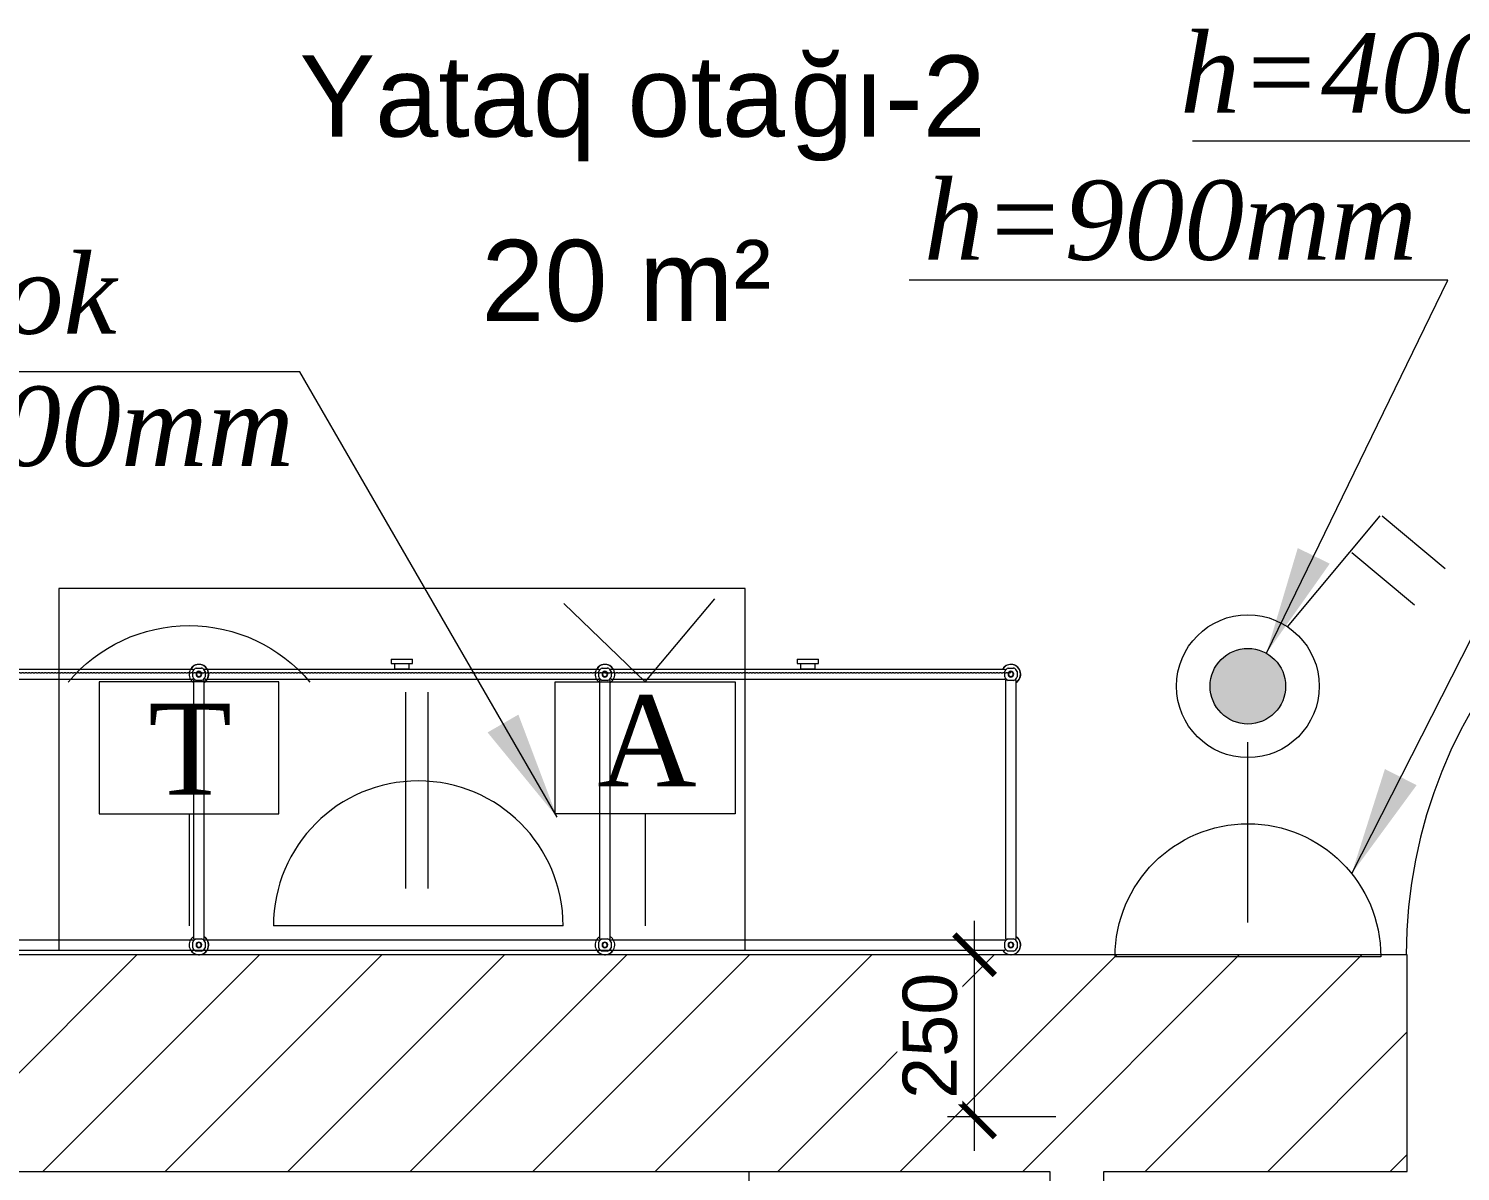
# Model space of a CAD drawing. Header units: millimetres. Extents: x 1680 to 166026, y 35966 to 91121.
# Drawn here: x 157272 to 159917, y 61685 to 63795 of the extents above; entities that cross this region are included whole.
import ezdxf

# ---------------------------------------------------------------- set-up
doc = ezdxf.new("R2010")
doc.units = ezdxf.units.MM
doc.linetypes.add('Dash', pattern=[6, 3, -3])
doc.linetypes.add('IMPORT-ACAD_ISO03W100', pattern=[762, 304.8, -457.2])
doc.layers.add('2D-чертеж - Общий_Pen_No__3', color=7, linetype='Continuous', lineweight=18, true_color=0xff6600)
for name, color, linetype, lineweight in [('A-DETL-GENF', 252, 'Continuous', 18), ('A-DOOR', 31, 'Continuous', 18), ('A-GENM', 13, 'Continuous', 18), ('I-Furn', 252, 'Continuous', 13), ('I-FURN-HDLN', 252, 'Dash', 18)]:
    doc.layers.add(name, color=color, linetype=linetype, lineweight=lineweight)
doc.styles.add('Arial', font='arial.ttf', dxfattribs={"height": 150})
doc.styles.get("Standard").update_dxf_attribs({"font": 'arial.ttf'})
doc.styles.add('style1', font='arial.ttf')
doc.dimstyles.new('Copy of DIM_50', dxfattribs={"dimscale": 50, "dimtxt": 2, "dimasz": 1.5, "dimexe": 0.1, "dimexo": 0, "dimtad": 1, "dimdec": 0, "dimtxsty": 'style1', "dimblk": 'ARCHTICK', "dimcen": 2.5, "dimdle": 1.25, "dimclrd": 251, "dimclre": 251, "dimaunit": 1, "dimadec": 3, "dimazin": 0, "dimtfac": 1, "dimtdec": 0, "dimtmove": 1, "dimatfit": 3, "dimfxl": 1, "dimfxlon": 1, "dimlwd": 5, "dimlwe": 5, "dimarcsym": 0})
doc.dimstyles.get("Standard").update_dxf_attribs({"dimtxt": 0.18, "dimasz": 0.18, "dimexe": 0.18, "dimexo": 0.0625, "dimgap": 0.09, "dimtad": 0, "dimtih": 1, "dimtoh": 1, "dimdec": 4, "dimzin": 0, "dimdsep": 46, "dimtxsty": 'Standard', "dimcen": 0.09, "dimadec": 0, "dimazin": 0, "dimtfac": 1, "dimtdec": 4, "dimtofl": 0, "dimtmove": 0, "dimatfit": 3, "dimfxl": 1, "dimtolj": 1, "dimtzin": 0, "dimarcsym": 0})

# ---------------------------------------------------------------- blocks, each defined once
blk = doc.blocks.new('plan')
at = {"color": 252, "lineweight": 20, "true_color": 0x939598}
for p, q in [((500132.1, -196872.2), (496072.1, -196872.2)), ((500132.1, -197272.2), (500132.1, -196872.2)), ((496072.1, -197272.2), (499472.1, -197272.2)), ((499472.1, -197272.2), (499472.1, -200972.2)), ((499572.1, -197272.2), (500132.1, -197272.2)), ((499572.1, -200972.2), (499572.1, -197272.2))]:
    blk.add_line(p, q, dxfattribs=at)
at = {"color": 252, "linetype": 'Continuous', "lineweight": 20, "true_color": 0x939598}
for p, q in [((497385.6, -197272.2), (497785.6, -196872.2)), ((497611.9, -197272.2), (498011.9, -196872.2)), ((497838.1, -197272.2), (498238.1, -196872.2)), ((498064.4, -197272.2), (498464.4, -196872.2)), ((498290.7, -197272.2), (498690.7, -196872.2)), ((498517, -197272.2), (498917, -196872.2)), ((498743.2, -197272.2), (499143.2, -196872.2)), ((498969.5, -197272.2), (499369.5, -196872.2)), ((499195.8, -197272.2), (499595.8, -196872.2)), ((499422.1, -197272.2), (499822.1, -196872.2)), ((499648.3, -197272.2), (500048.3, -196872.2)), ((499874.6, -197272.2), (500132.1, -197014.7)), ((500100.9, -197272.2), (500132.1, -197241))]:
    blk.add_line(p, q, dxfattribs=at)
at = {"layer": 'A-DETL-GENF', "color": 252, "lineweight": 20, "true_color": 0x939598}
for p, q in [((497161.5, -196344.7), (497889, -196344.7)), ((497161.5, -196344.7), (497889, -196344.7)), ((497538.8, -196344.7), (497889, -196344.7)), ((497888.7, -196359.2), (497888.7, -196349.2)), ((497888.7, -196359.2), (497888.7, -196349.2)), ((497888.7, -196359.2), (497888.7, -196349.2)), ((497888.7, -196359.2), (497888.7, -196349.2)), ((497888.7, -196359.2), (497888.7, -196349.2)), ((497888.7, -196359.2), (497888.7, -196349.2)), ((497889, -196344.7), (497890.5, -196346.3)), ((497889, -196344.7), (497890.5, -196346.3)), ((497889, -196344.7), (497890.5, -196346.3)), ((497895.1, -196342.8), (497905.1, -196342.8)), ((497895.1, -196342.8), (497905.1, -196342.8)), ((497895.1, -196342.8), (497905.1, -196342.8)), ((497895.1, -196342.8), (497905.1, -196342.8)), ((497895.1, -196342.8), (497905.1, -196342.8)), ((497895.1, -196342.8), (497905.1, -196342.8)), ((497911.5, -196344.7), (497909.9, -196346.4)), ((497911.5, -196344.7), (497909.9, -196346.4)), ((497911.5, -196344.7), (497909.9, -196346.4)), ((497911.5, -196344.7), (498639, -196344.7)), ((497911.5, -196344.7), (498639, -196344.7)), ((497911.5, -196344.7), (498261.3, -196344.7)), ((497911.6, -196349.2), (497911.6, -196359.3)), ((497911.6, -196349.2), (497911.6, -196359.3)), ((497911.6, -196349.2), (497911.6, -196359.3)), ((497911.6, -196349.2), (497911.6, -196359.3)), ((497911.6, -196349.2), (497911.6, -196359.3)), ((497911.6, -196349.2), (497911.6, -196359.3)), ((498288.8, -196344.7), (498639, -196344.7)), ((498638.7, -196359.2), (498638.7, -196349.2)), ((498638.7, -196359.2), (498638.7, -196349.2)), ((498638.7, -196359.2), (498638.7, -196349.2)), ((498638.7, -196359.2), (498638.7, -196349.2)), ((498638.7, -196359.2), (498638.7, -196349.2)), ((498638.7, -196359.2), (498638.7, -196349.2)), ((498639, -196344.7), (498640.5, -196346.3)), ((498639, -196344.7), (498640.5, -196346.3)), ((498639, -196344.7), (498640.5, -196346.3)), ((498645.1, -196342.8), (498655.1, -196342.8)), ((498645.1, -196342.8), (498655.1, -196342.8)), ((498645.1, -196342.8), (498655.1, -196342.8)), ((498645.1, -196342.8), (498655.1, -196342.8)), ((498645.1, -196342.8), (498655.1, -196342.8)), ((498645.1, -196342.8), (498655.1, -196342.8)), ((498661.5, -196344.7), (498659.9, -196346.4)), ((498661.5, -196344.7), (498659.9, -196346.4)), ((498661.5, -196344.7), (498659.9, -196346.4)), ((498661.5, -196344.7), (499389, -196344.7)), ((498661.5, -196344.7), (499389, -196344.7)), ((498661.5, -196344.7), (499011.3, -196344.7)), ((498661.6, -196349.2), (498661.6, -196359.3)), ((498661.6, -196349.2), (498661.6, -196359.3)), ((498661.6, -196349.2), (498661.6, -196359.3)), ((498661.6, -196349.2), (498661.6, -196359.3)), ((498661.6, -196349.2), (498661.6, -196359.3)), ((498661.6, -196349.2), (498661.6, -196359.3)), ((499038.8, -196344.7), (499389, -196344.7)), ((499388.7, -196359.2), (499388.7, -196349.2)), ((499388.7, -196359.2), (499388.7, -196349.2)), ((499388.7, -196359.2), (499388.7, -196349.2)), ((499389, -196344.7), (499390.5, -196346.3)), ((499389, -196344.7), (499390.5, -196346.3)), ((499389, -196344.7), (499390.5, -196346.3)), ((499395.1, -196342.8), (499405.1, -196342.8)), ((499395.1, -196342.8), (499405.1, -196342.8)), ((499395.1, -196342.8), (499405.1, -196342.8)), ((499411.6, -196349.2), (499411.6, -196359.3)), ((499411.6, -196349.2), (499411.6, -196359.3)), ((499411.6, -196349.2), (499411.6, -196359.3)), ((497161.5, -196363.7), (497888.4, -196363.7)), ((497161.5, -196363.7), (497888.4, -196363.7)), ((497161.5, -196363.7), (497888.4, -196363.7)), ((497888.4, -196363.7), (497890.3, -196361.9)), ((497888.4, -196363.7), (497890.3, -196361.9)), ((497888.4, -196363.7), (497890.3, -196361.9)), ((497890.6, -196365.6), (497892.3, -196364)), ((497890.6, -196365.6), (497892.3, -196364)), ((497890.6, -196365.6), (497892.3, -196364)), ((497890.6, -196365.6), (497892.3, -196364)), ((497890.6, -196365.6), (497892.3, -196364)), ((497890.6, -196365.6), (497892.3, -196364)), ((497890.6, -196842.8), (497890.6, -196365.6)), ((497890.6, -196842.8), (497890.6, -196365.6)), ((497890.6, -196842.8), (497890.6, -196365.6)), ((497890.6, -196842.8), (497890.6, -196365.6)), ((497890.6, -196842.8), (497890.6, -196365.6)), ((497890.6, -196842.8), (497890.6, -196365.6)), ((497905.1, -196365.7), (497895.1, -196365.7)), ((497905.1, -196365.7), (497895.1, -196365.7)), ((497905.1, -196365.7), (497895.1, -196365.7)), ((497905.1, -196365.7), (497895.1, -196365.7)), ((497905.1, -196365.7), (497895.1, -196365.7)), ((497905.1, -196365.7), (497895.1, -196365.7)), ((497909.6, -196365.6), (497908, -196364)), ((497909.6, -196365.6), (497908, -196364)), ((497909.6, -196365.6), (497908, -196364)), ((497909.6, -196365.6), (497908, -196364)), ((497909.6, -196365.6), (497908, -196364)), ((497909.6, -196365.6), (497908, -196364)), ((497909.6, -196842.8), (497909.6, -196365.6)), ((497909.6, -196842.8), (497909.6, -196365.6)), ((497909.6, -196842.8), (497909.6, -196365.6)), ((497909.6, -196842.8), (497909.6, -196365.6)), ((497909.6, -196842.8), (497909.6, -196365.6)), ((497909.6, -196842.8), (497909.6, -196365.6)), ((497909.6, -196842.8), (497909.6, -196365.6)), ((497909.6, -196842.8), (497909.6, -196365.6)), ((497909.6, -196842.8), (497909.6, -196365.6)), ((497911.5, -196363.7), (497909.9, -196362.1)), ((497911.5, -196363.7), (497909.9, -196362.1)), ((497911.5, -196363.7), (497909.9, -196362.1)), ((497911.5, -196363.7), (498638.4, -196363.7)), ((497911.5, -196363.7), (498638.4, -196363.7)), ((497911.5, -196363.7), (498638.4, -196363.7)), ((498638.4, -196363.7), (498640.3, -196361.9)), ((498638.4, -196363.7), (498640.3, -196361.9)), ((498638.4, -196363.7), (498640.3, -196361.9)), ((498640.6, -196365.6), (498642.3, -196364)), ((498640.6, -196365.6), (498642.3, -196364)), ((498640.6, -196365.6), (498642.3, -196364)), ((498640.6, -196365.6), (498642.3, -196364)), ((498640.6, -196365.6), (498642.3, -196364)), ((498640.6, -196365.6), (498642.3, -196364)), ((498640.6, -196842.8), (498640.6, -196365.6)), ((498640.6, -196842.8), (498640.6, -196365.6)), ((498640.6, -196842.8), (498640.6, -196365.6)), ((498640.6, -196842.8), (498640.6, -196365.6)), ((498640.6, -196842.8), (498640.6, -196365.6)), ((498640.6, -196842.8), (498640.6, -196365.6)), ((498655.1, -196365.7), (498645.1, -196365.7)), ((498655.1, -196365.7), (498645.1, -196365.7)), ((498655.1, -196365.7), (498645.1, -196365.7)), ((498655.1, -196365.7), (498645.1, -196365.7)), ((498655.1, -196365.7), (498645.1, -196365.7)), ((498655.1, -196365.7), (498645.1, -196365.7)), ((498659.6, -196365.6), (498658, -196364)), ((498659.6, -196365.6), (498658, -196364)), ((498659.6, -196365.6), (498658, -196364)), ((498659.6, -196365.6), (498658, -196364)), ((498659.6, -196365.6), (498658, -196364)), ((498659.6, -196365.6), (498658, -196364)), ((498659.6, -196842.8), (498659.6, -196365.6)), ((498659.6, -196842.8), (498659.6, -196365.6)), ((498659.6, -196842.8), (498659.6, -196365.6)), ((498659.6, -196842.8), (498659.6, -196365.6)), ((498659.6, -196842.8), (498659.6, -196365.6)), ((498659.6, -196842.8), (498659.6, -196365.6)), ((498659.6, -196842.8), (498659.6, -196365.6)), ((498659.6, -196842.8), (498659.6, -196365.6)), ((498659.6, -196842.8), (498659.6, -196365.6)), ((498661.5, -196363.7), (498659.9, -196362.1)), ((498661.5, -196363.7), (498659.9, -196362.1)), ((498661.5, -196363.7), (498659.9, -196362.1)), ((498661.5, -196363.7), (499388.4, -196363.7)), ((498661.5, -196363.7), (499388.4, -196363.7)), ((498661.5, -196363.7), (499388.4, -196363.7)), ((499388.4, -196363.7), (499390.3, -196361.9)), ((499388.4, -196363.7), (499390.3, -196361.9)), ((499388.4, -196363.7), (499390.3, -196361.9)), ((499390.6, -196365.6), (499392.3, -196364)), ((499390.6, -196365.6), (499392.3, -196364)), ((499390.6, -196365.6), (499392.3, -196364)), ((499390.6, -196842.8), (499390.6, -196365.6)), ((499390.6, -196842.8), (499390.6, -196365.6)), ((499390.6, -196842.8), (499390.6, -196365.6)), ((499405.1, -196365.7), (499395.1, -196365.7)), ((499405.1, -196365.7), (499395.1, -196365.7)), ((499405.1, -196365.7), (499395.1, -196365.7)), ((499409.6, -196365.6), (499408, -196364)), ((499409.6, -196365.6), (499408, -196364)), ((499409.6, -196365.6), (499408, -196364)), ((499409.6, -196842.8), (499409.6, -196365.6)), ((499409.6, -196842.8), (499409.6, -196365.6)), ((499409.6, -196842.8), (499409.6, -196365.6)), ((499409.6, -196842.8), (499409.6, -196365.6)), ((499409.6, -196842.8), (499409.6, -196365.6)), ((499409.6, -196842.8), (499409.6, -196365.6)), ((497161.5, -196844.7), (497889, -196844.7)), ((497161.5, -196844.7), (497889, -196844.7)), ((497161.5, -196844.7), (497889, -196844.7)), ((497888.7, -196859.2), (497888.7, -196849.2)), ((497888.7, -196859.2), (497888.7, -196849.2)), ((497888.7, -196859.2), (497888.7, -196849.2)), ((497888.7, -196859.2), (497888.7, -196849.2)), ((497888.7, -196859.2), (497888.7, -196849.2)), ((497888.7, -196859.2), (497888.7, -196849.2)), ((497889, -196844.7), (497890.5, -196846.3)), ((497889, -196844.7), (497890.5, -196846.3)), ((497889, -196844.7), (497890.5, -196846.3)), ((497890.6, -196842.8), (497890.6, -196839)), ((497890.6, -196842.8), (497890.6, -196839)), ((497890.6, -196842.8), (497890.6, -196839)), ((497890.6, -196842.8), (497892.3, -196844.5)), ((497890.6, -196842.8), (497892.3, -196844.5)), ((497890.6, -196842.8), (497892.3, -196844.5)), ((497890.6, -196842.8), (497892.3, -196844.5)), ((497890.6, -196842.8), (497892.3, -196844.5)), ((497890.6, -196842.8), (497892.3, -196844.5)), ((497895.1, -196842.8), (497905.1, -196842.8)), ((497895.1, -196842.8), (497905.1, -196842.8)), ((497895.1, -196842.8), (497905.1, -196842.8)), ((497895.1, -196842.8), (497905.1, -196842.8)), ((497895.1, -196842.8), (497905.1, -196842.8)), ((497895.1, -196842.8), (497905.1, -196842.8)), ((497909.6, -196842.8), (497908, -196844.5)), ((497909.6, -196842.8), (497908, -196844.5)), ((497909.6, -196842.8), (497908, -196844.5)), ((497909.6, -196842.8), (497908, -196844.5)), ((497909.6, -196842.8), (497908, -196844.5)), ((497909.6, -196842.8), (497908, -196844.5)), ((497909.6, -196842.8), (497909.6, -196839)), ((497909.6, -196842.8), (497909.6, -196839)), ((497909.6, -196842.8), (497909.6, -196839)), ((497911.5, -196844.7), (497909.9, -196846.4)), ((497911.5, -196844.7), (497909.9, -196846.4)), ((497911.5, -196844.7), (497909.9, -196846.4)), ((497911.5, -196844.7), (498639, -196844.7)), ((497911.5, -196844.7), (498639, -196844.7)), ((497911.5, -196844.7), (498639, -196844.7)), ((497911.6, -196849.2), (497911.6, -196859.3)), ((497911.6, -196849.2), (497911.6, -196859.3)), ((497911.6, -196849.2), (497911.6, -196859.3)), ((497911.6, -196849.2), (497911.6, -196859.3)), ((497911.6, -196849.2), (497911.6, -196859.3)), ((497911.6, -196849.2), (497911.6, -196859.3)), ((498638.7, -196859.2), (498638.7, -196849.2)), ((498638.7, -196859.2), (498638.7, -196849.2)), ((498638.7, -196859.2), (498638.7, -196849.2)), ((498638.7, -196859.2), (498638.7, -196849.2)), ((498638.7, -196859.2), (498638.7, -196849.2)), ((498638.7, -196859.2), (498638.7, -196849.2)), ((498639, -196844.7), (498640.5, -196846.3)), ((498639, -196844.7), (498640.5, -196846.3)), ((498639, -196844.7), (498640.5, -196846.3)), ((498640.6, -196842.8), (498640.6, -196839)), ((498640.6, -196842.8), (498640.6, -196839)), ((498640.6, -196842.8), (498640.6, -196839)), ((498640.6, -196842.8), (498642.3, -196844.5)), ((498640.6, -196842.8), (498642.3, -196844.5)), ((498640.6, -196842.8), (498642.3, -196844.5)), ((498640.6, -196842.8), (498642.3, -196844.5)), ((498640.6, -196842.8), (498642.3, -196844.5)), ((498640.6, -196842.8), (498642.3, -196844.5)), ((498645.1, -196842.8), (498655.1, -196842.8)), ((498645.1, -196842.8), (498655.1, -196842.8)), ((498645.1, -196842.8), (498655.1, -196842.8)), ((498645.1, -196842.8), (498655.1, -196842.8)), ((498645.1, -196842.8), (498655.1, -196842.8)), ((498645.1, -196842.8), (498655.1, -196842.8)), ((498659.6, -196842.8), (498658, -196844.5)), ((498659.6, -196842.8), (498658, -196844.5)), ((498659.6, -196842.8), (498658, -196844.5)), ((498659.6, -196842.8), (498658, -196844.5)), ((498659.6, -196842.8), (498658, -196844.5)), ((498659.6, -196842.8), (498658, -196844.5)), ((498659.6, -196842.8), (498659.6, -196839)), ((498659.6, -196842.8), (498659.6, -196839)), ((498659.6, -196842.8), (498659.6, -196839)), ((498661.5, -196844.7), (498659.9, -196846.4)), ((498661.5, -196844.7), (498659.9, -196846.4)), ((498661.5, -196844.7), (498659.9, -196846.4)), ((498661.5, -196844.7), (499389, -196844.7)), ((498661.5, -196844.7), (499389, -196844.7)), ((498661.5, -196844.7), (499389, -196844.7)), ((498661.6, -196849.2), (498661.6, -196859.3)), ((498661.6, -196849.2), (498661.6, -196859.3)), ((498661.6, -196849.2), (498661.6, -196859.3)), ((498661.6, -196849.2), (498661.6, -196859.3)), ((498661.6, -196849.2), (498661.6, -196859.3)), ((498661.6, -196849.2), (498661.6, -196859.3)), ((499388.7, -196859.2), (499388.7, -196849.2)), ((499388.7, -196859.2), (499388.7, -196849.2)), ((499388.7, -196859.2), (499388.7, -196849.2)), ((499389, -196844.7), (499390.5, -196846.3)), ((499389, -196844.7), (499390.5, -196846.3)), ((499389, -196844.7), (499390.5, -196846.3)), ((499390.6, -196842.8), (499390.6, -196839)), ((499390.6, -196842.8), (499390.6, -196839)), ((499390.6, -196842.8), (499390.6, -196839)), ((499390.6, -196842.8), (499392.3, -196844.5)), ((499390.6, -196842.8), (499392.3, -196844.5)), ((499390.6, -196842.8), (499392.3, -196844.5)), ((499395.1, -196842.8), (499405.1, -196842.8)), ((499395.1, -196842.8), (499405.1, -196842.8)), ((499395.1, -196842.8), (499405.1, -196842.8)), ((499409.6, -196842.8), (499408, -196844.5)), ((499409.6, -196842.8), (499408, -196844.5)), ((499409.6, -196842.8), (499408, -196844.5)), ((499409.6, -196842.8), (499409.6, -196839)), ((499409.6, -196842.8), (499409.6, -196839)), ((499409.6, -196842.8), (499409.6, -196839)), ((499411.6, -196849.2), (499411.6, -196859.3)), ((499411.6, -196849.2), (499411.6, -196859.3)), ((499411.6, -196849.2), (499411.6, -196859.3)), ((497161.5, -196863.7), (497889, -196863.7)), ((497161.5, -196863.7), (497889, -196863.7)), ((497161.5, -196863.7), (497889, -196863.7)), ((497889, -196863.7), (497890.5, -196862.2)), ((497889, -196863.7), (497890.5, -196862.2)), ((497889, -196863.7), (497890.5, -196862.2)), ((497905.1, -196865.7), (497895.1, -196865.7)), ((497905.1, -196865.7), (497895.1, -196865.7)), ((497905.1, -196865.7), (497895.1, -196865.7)), ((497905.1, -196865.7), (497895.1, -196865.7)), ((497905.1, -196865.7), (497895.1, -196865.7)), ((497905.1, -196865.7), (497895.1, -196865.7)), ((497911.5, -196863.7), (497909.8, -196862.1)), ((497911.5, -196863.7), (497909.8, -196862.1)), ((497911.5, -196863.7), (497909.8, -196862.1)), ((497911.5, -196863.7), (498639, -196863.7)), ((497911.5, -196863.7), (498639, -196863.7)), ((497911.5, -196863.7), (498639, -196863.7)), ((498639, -196863.7), (498640.5, -196862.2)), ((498639, -196863.7), (498640.5, -196862.2)), ((498639, -196863.7), (498640.5, -196862.2)), ((498655.1, -196865.7), (498645.1, -196865.7)), ((498655.1, -196865.7), (498645.1, -196865.7)), ((498655.1, -196865.7), (498645.1, -196865.7)), ((498655.1, -196865.7), (498645.1, -196865.7)), ((498655.1, -196865.7), (498645.1, -196865.7)), ((498655.1, -196865.7), (498645.1, -196865.7)), ((498661.5, -196863.7), (498659.8, -196862.1)), ((498661.5, -196863.7), (498659.8, -196862.1)), ((498661.5, -196863.7), (498659.8, -196862.1)), ((498661.5, -196863.7), (499389, -196863.7)), ((498661.5, -196863.7), (499389, -196863.7)), ((498661.5, -196863.7), (499389, -196863.7)), ((499389, -196863.7), (499390.5, -196862.2)), ((499389, -196863.7), (499390.5, -196862.2)), ((499389, -196863.7), (499390.5, -196862.2)), ((499405.1, -196865.7), (499395.1, -196865.7)), ((499405.1, -196865.7), (499395.1, -196865.7)), ((499405.1, -196865.7), (499395.1, -196865.7))]:
    blk.add_line(p, q, dxfattribs=at)
for centre, radius, start, end in [((497900.1, -196354.2), 18, 31.8737, 238.1251), ((497900.1, -196354.2), 18, 31.8601, 148.1399), ((497900.4, -196354.2), 18, 31.8601, 148.1399), ((497900.4, -196354.2), 18, 301.8749, 148.1263), ((497900.3, -196354.4), 12.7, 113.9382, 156.0618), ((497900.3, -196354.4), 12.7, 113.9382, 156.0618), ((497900.3, -196354.4), 12.7, 113.9382, 156.0618), ((497900.3, -196354.4), 12.7, 113.9382, 156.0618), ((497900.3, -196354.4), 12.7, 113.9382, 156.0618), ((497900.3, -196354.4), 12.7, 113.9382, 156.0618), ((497900.1, -196354.2), 5.27, 0, 180), ((497900.1, -196354.2), 5.27, 0, 180), ((497900.1, -196354.2), 5.27, 0, 180), ((497900.1, -196354.2), 5.27, 0, 180), ((497900.1, -196354.2), 5.27, 0, 180), ((497900.1, -196354.2), 5.27, 0, 180), ((497900.1, -196354.2), 4.27, 0, 180), ((497900.1, -196354.2), 4.27, 0, 180), ((497900.1, -196354.2), 4.27, 0, 180), ((497900.1, -196354.2), 4.27, 0, 180), ((497900.1, -196354.2), 4.27, 0, 180), ((497900.1, -196354.2), 4.27, 0, 180), ((497900.2, -196354.1), 12.4, 23.3761, 66.6239), ((497900.2, -196354.1), 12.4, 23.3761, 66.6239), ((497900.2, -196354.1), 12.4, 23.3761, 66.6239), ((497900.2, -196354.1), 12.4, 23.3761, 66.6239), ((497900.2, -196354.1), 12.4, 23.3761, 66.6239), ((497900.2, -196354.1), 12.4, 23.3761, 66.6239), ((497900.1, -196354.2), 18, 301.8891, 58.1109), ((498650.1, -196354.2), 18, 31.8737, 238.1251), ((498650.1, -196354.2), 18, 31.8601, 148.1399), ((498650.4, -196354.2), 18, 31.8601, 148.1399), ((498650.4, -196354.2), 18, 301.8749, 148.1263), ((498650.3, -196354.4), 12.7, 113.9382, 156.0618), ((498650.3, -196354.4), 12.7, 113.9382, 156.0618), ((498650.3, -196354.4), 12.7, 113.9382, 156.0618), ((498650.3, -196354.4), 12.7, 113.9382, 156.0618), ((498650.3, -196354.4), 12.7, 113.9382, 156.0618), ((498650.3, -196354.4), 12.7, 113.9382, 156.0618), ((498650.1, -196354.2), 5.27, 0, 180), ((498650.1, -196354.2), 5.27, 0, 180), ((498650.1, -196354.2), 5.27, 0, 180), ((498650.1, -196354.2), 5.27, 0, 180), ((498650.1, -196354.2), 5.27, 0, 180), ((498650.1, -196354.2), 5.27, 0, 180), ((498650.1, -196354.2), 4.27, 0, 180), ((498650.1, -196354.2), 4.27, 0, 180), ((498650.1, -196354.2), 4.27, 0, 180), ((498650.1, -196354.2), 4.27, 0, 180), ((498650.1, -196354.2), 4.27, 0, 180), ((498650.1, -196354.2), 4.27, 0, 180), ((498650.2, -196354.1), 12.4, 23.3761, 66.6239), ((498650.2, -196354.1), 12.4, 23.3761, 66.6239), ((498650.2, -196354.1), 12.4, 23.3761, 66.6239), ((498650.2, -196354.1), 12.4, 23.3761, 66.6239), ((498650.2, -196354.1), 12.4, 23.3761, 66.6239), ((498650.2, -196354.1), 12.4, 23.3761, 66.6239), ((499400.1, -196354.2), 18, 31.8601, 148.1399), ((499400.4, -196354.2), 18, 301.8749, 148.1263), ((499400.3, -196354.4), 12.7, 113.9382, 156.0618), ((499400.3, -196354.4), 12.7, 113.9382, 156.0618), ((499400.3, -196354.4), 12.7, 113.9382, 156.0618), ((499400.1, -196354.2), 5.27, 0, 180), ((499400.1, -196354.2), 5.27, 0, 180), ((499400.1, -196354.2), 5.27, 0, 180), ((499400.1, -196354.2), 4.27, 0, 180), ((499400.1, -196354.2), 4.27, 0, 180), ((499400.1, -196354.2), 4.27, 0, 180), ((499400.2, -196354.1), 12.4, 23.3761, 66.6239), ((499400.2, -196354.1), 12.4, 23.3761, 66.6239), ((499400.2, -196354.1), 12.4, 23.3761, 66.6239), ((499400.1, -196354.2), 18, 301.8891, 58.1109), ((497900.3, -196354.1), 12.7, 203.9393, 246.0607), ((497900.3, -196354.1), 12.7, 203.9393, 246.0607), ((497900.3, -196354.1), 12.7, 203.9393, 246.0607), ((497900.3, -196354.1), 12.7, 203.9393, 246.0607), ((497900.3, -196354.1), 12.7, 203.9393, 246.0607), ((497900.3, -196354.1), 12.7, 203.9393, 246.0607), ((497900.1, -196354.2), 5.27, 180, 0), ((497900.1, -196354.2), 5.27, 180, 0), ((497900.1, -196354.2), 5.27, 180, 0), ((497900.1, -196354.2), 5.27, 180, 0), ((497900.1, -196354.2), 5.27, 180, 0), ((497900.1, -196354.2), 5.27, 180, 0), ((497900.1, -196354.2), 4.27, 180, 0), ((497900.1, -196354.2), 4.27, 180, 0), ((497900.1, -196354.2), 4.27, 180, 0), ((497900.1, -196354.2), 4.27, 180, 0), ((497900.1, -196354.2), 4.27, 180, 0), ((497900.1, -196354.2), 4.27, 180, 0), ((497900.1, -196354.2), 12.6, 293.7911, 336.2089), ((497900.1, -196354.2), 12.6, 293.7911, 336.2089), ((497900.1, -196354.2), 12.6, 293.7911, 336.2089), ((497900.1, -196354.2), 12.6, 293.7911, 336.2089), ((497900.1, -196354.2), 12.6, 293.7911, 336.2089), ((497900.1, -196354.2), 12.6, 293.7911, 336.2089), ((498650.3, -196354.1), 12.7, 203.9393, 246.0607), ((498650.3, -196354.1), 12.7, 203.9393, 246.0607), ((498650.3, -196354.1), 12.7, 203.9393, 246.0607), ((498650.3, -196354.1), 12.7, 203.9393, 246.0607), ((498650.3, -196354.1), 12.7, 203.9393, 246.0607), ((498650.3, -196354.1), 12.7, 203.9393, 246.0607), ((498650.1, -196354.2), 5.27, 180, 0), ((498650.1, -196354.2), 5.27, 180, 0), ((498650.1, -196354.2), 5.27, 180, 0), ((498650.1, -196354.2), 5.27, 180, 0), ((498650.1, -196354.2), 5.27, 180, 0), ((498650.1, -196354.2), 5.27, 180, 0), ((498650.1, -196354.2), 4.27, 180, 0), ((498650.1, -196354.2), 4.27, 180, 0), ((498650.1, -196354.2), 4.27, 180, 0), ((498650.1, -196354.2), 4.27, 180, 0), ((498650.1, -196354.2), 4.27, 180, 0), ((498650.1, -196354.2), 4.27, 180, 0), ((498650.1, -196354.2), 12.6, 293.7911, 336.2089), ((498650.1, -196354.2), 12.6, 293.7911, 336.2089), ((498650.1, -196354.2), 12.6, 293.7911, 336.2089), ((498650.1, -196354.2), 12.6, 293.7911, 336.2089), ((498650.1, -196354.2), 12.6, 293.7911, 336.2089), ((498650.1, -196354.2), 12.6, 293.7911, 336.2089), ((499400.3, -196354.1), 12.7, 203.9393, 246.0607), ((499400.3, -196354.1), 12.7, 203.9393, 246.0607), ((499400.3, -196354.1), 12.7, 203.9393, 246.0607), ((499400.1, -196354.2), 5.27, 180, 0), ((499400.1, -196354.2), 5.27, 180, 0), ((499400.1, -196354.2), 5.27, 180, 0), ((499400.1, -196354.2), 4.27, 180, 0), ((499400.1, -196354.2), 4.27, 180, 0), ((499400.1, -196354.2), 4.27, 180, 0), ((499400.1, -196354.2), 12.6, 293.7911, 336.2089), ((499400.1, -196354.2), 12.6, 293.7911, 336.2089), ((499400.1, -196354.2), 12.6, 293.7911, 336.2089), ((497900.1, -196854.2), 18, 121.8749, 328.1115), ((497900.4, -196854.2), 18, 211.8885, 58.1251), ((497900.3, -196854.4), 12.7, 113.9382, 156.0618), ((497900.3, -196854.4), 12.7, 113.9382, 156.0618), ((497900.3, -196854.4), 12.7, 113.9382, 156.0618), ((497900.3, -196854.4), 12.7, 113.9382, 156.0618), ((497900.3, -196854.4), 12.7, 113.9382, 156.0618), ((497900.3, -196854.4), 12.7, 113.9382, 156.0618), ((497900.1, -196854.2), 5.27, 0, 180), ((497900.1, -196854.2), 5.27, 0, 180), ((497900.1, -196854.2), 5.27, 0, 180), ((497900.1, -196854.2), 5.27, 0, 180), ((497900.1, -196854.2), 5.27, 0, 180), ((497900.1, -196854.2), 5.27, 0, 180), ((497900.1, -196854.2), 5.27, 180, 0), ((497900.1, -196854.2), 5.27, 180, 0), ((497900.1, -196854.2), 5.27, 180, 0), ((497900.1, -196854.2), 5.27, 180, 0), ((497900.1, -196854.2), 5.27, 180, 0), ((497900.1, -196854.2), 5.27, 180, 0), ((497900.1, -196854.2), 4.27, 0, 180), ((497900.1, -196854.2), 4.27, 0, 180), ((497900.1, -196854.2), 4.27, 0, 180), ((497900.1, -196854.2), 4.27, 0, 180), ((497900.1, -196854.2), 4.27, 0, 180), ((497900.1, -196854.2), 4.27, 0, 180), ((497900.1, -196854.2), 4.27, 180, 0), ((497900.1, -196854.2), 4.27, 180, 0), ((497900.1, -196854.2), 4.27, 180, 0), ((497900.1, -196854.2), 4.27, 180, 0), ((497900.1, -196854.2), 4.27, 180, 0), ((497900.1, -196854.2), 4.27, 180, 0), ((497900.2, -196854.1), 12.4, 23.3761, 66.6239), ((497900.2, -196854.1), 12.4, 23.3761, 66.6239), ((497900.2, -196854.1), 12.4, 23.3761, 66.6239), ((497900.2, -196854.1), 12.4, 23.3761, 66.6239), ((497900.2, -196854.1), 12.4, 23.3761, 66.6239), ((497900.2, -196854.1), 12.4, 23.3761, 66.6239), ((497900.1, -196854.2), 18, 301.8749, 58.1251), ((498650.1, -196854.2), 18, 121.8749, 328.1115), ((498650.4, -196854.2), 18, 211.8885, 58.1251), ((498650.3, -196854.4), 12.7, 113.9382, 156.0618), ((498650.3, -196854.4), 12.7, 113.9382, 156.0618), ((498650.3, -196854.4), 12.7, 113.9382, 156.0618), ((498650.3, -196854.4), 12.7, 113.9382, 156.0618), ((498650.3, -196854.4), 12.7, 113.9382, 156.0618), ((498650.3, -196854.4), 12.7, 113.9382, 156.0618), ((498650.1, -196854.2), 5.27, 0, 180), ((498650.1, -196854.2), 5.27, 0, 180), ((498650.1, -196854.2), 5.27, 0, 180), ((498650.1, -196854.2), 5.27, 0, 180), ((498650.1, -196854.2), 5.27, 0, 180), ((498650.1, -196854.2), 5.27, 0, 180), ((498650.1, -196854.2), 5.27, 180, 0), ((498650.1, -196854.2), 5.27, 180, 0), ((498650.1, -196854.2), 5.27, 180, 0), ((498650.1, -196854.2), 5.27, 180, 0), ((498650.1, -196854.2), 5.27, 180, 0), ((498650.1, -196854.2), 5.27, 180, 0), ((498650.1, -196854.2), 4.27, 0, 180), ((498650.1, -196854.2), 4.27, 0, 180), ((498650.1, -196854.2), 4.27, 0, 180), ((498650.1, -196854.2), 4.27, 0, 180), ((498650.1, -196854.2), 4.27, 0, 180), ((498650.1, -196854.2), 4.27, 0, 180), ((498650.1, -196854.2), 4.27, 180, 0), ((498650.1, -196854.2), 4.27, 180, 0), ((498650.1, -196854.2), 4.27, 180, 0), ((498650.1, -196854.2), 4.27, 180, 0), ((498650.1, -196854.2), 4.27, 180, 0), ((498650.1, -196854.2), 4.27, 180, 0), ((498650.2, -196854.1), 12.4, 23.3761, 66.6239), ((498650.2, -196854.1), 12.4, 23.3761, 66.6239), ((498650.2, -196854.1), 12.4, 23.3761, 66.6239), ((498650.2, -196854.1), 12.4, 23.3761, 66.6239), ((498650.2, -196854.1), 12.4, 23.3761, 66.6239), ((498650.2, -196854.1), 12.4, 23.3761, 66.6239), ((499400.4, -196854.2), 18, 211.8885, 58.1251), ((499400.3, -196854.4), 12.7, 113.9382, 156.0618), ((499400.3, -196854.4), 12.7, 113.9382, 156.0618), ((499400.3, -196854.4), 12.7, 113.9382, 156.0618), ((499400.1, -196854.2), 5.27, 0, 180), ((499400.1, -196854.2), 5.27, 0, 180), ((499400.1, -196854.2), 5.27, 0, 180), ((499400.1, -196854.2), 5.27, 180, 0), ((499400.1, -196854.2), 5.27, 180, 0), ((499400.1, -196854.2), 5.27, 180, 0), ((499400.1, -196854.2), 4.27, 0, 180), ((499400.1, -196854.2), 4.27, 0, 180), ((499400.1, -196854.2), 4.27, 0, 180), ((499400.1, -196854.2), 4.27, 180, 0), ((499400.1, -196854.2), 4.27, 180, 0), ((499400.1, -196854.2), 4.27, 180, 0), ((499400.2, -196854.1), 12.4, 23.3761, 66.6239), ((499400.2, -196854.1), 12.4, 23.3761, 66.6239), ((499400.2, -196854.1), 12.4, 23.3761, 66.6239), ((499400.1, -196854.2), 18, 301.8749, 58.1251), ((497900.1, -196854.2), 18, 211.8749, 328.1251), ((497900.4, -196854.2), 18, 211.8749, 328.1251), ((497900.3, -196854.1), 12.7, 203.9393, 246.0607), ((497900.3, -196854.1), 12.7, 203.9393, 246.0607), ((497900.3, -196854.1), 12.7, 203.9393, 246.0607), ((497900.3, -196854.1), 12.7, 203.9393, 246.0607), ((497900.3, -196854.1), 12.7, 203.9393, 246.0607), ((497900.3, -196854.1), 12.7, 203.9393, 246.0607), ((497900.1, -196854.2), 12.6, 293.7911, 336.2089), ((497900.1, -196854.2), 12.6, 293.7911, 336.2089), ((497900.1, -196854.2), 12.6, 293.7911, 336.2089), ((497900.1, -196854.2), 12.6, 293.7911, 336.2089), ((497900.1, -196854.2), 12.6, 293.7911, 336.2089), ((497900.1, -196854.2), 12.6, 293.7911, 336.2089), ((498650.1, -196854.2), 18, 211.8749, 328.1251), ((498650.4, -196854.2), 18, 211.8749, 328.1251), ((498650.3, -196854.1), 12.7, 203.9393, 246.0607), ((498650.3, -196854.1), 12.7, 203.9393, 246.0607), ((498650.3, -196854.1), 12.7, 203.9393, 246.0607), ((498650.3, -196854.1), 12.7, 203.9393, 246.0607), ((498650.3, -196854.1), 12.7, 203.9393, 246.0607), ((498650.3, -196854.1), 12.7, 203.9393, 246.0607), ((498650.1, -196854.2), 12.6, 293.7911, 336.2089), ((498650.1, -196854.2), 12.6, 293.7911, 336.2089), ((498650.1, -196854.2), 12.6, 293.7911, 336.2089), ((498650.1, -196854.2), 12.6, 293.7911, 336.2089), ((498650.1, -196854.2), 12.6, 293.7911, 336.2089), ((498650.1, -196854.2), 12.6, 293.7911, 336.2089), ((499400.1, -196854.2), 18, 211.8749, 328.1251), ((499400.3, -196854.1), 12.7, 203.9393, 246.0607), ((499400.3, -196854.1), 12.7, 203.9393, 246.0607), ((499400.3, -196854.1), 12.7, 203.9393, 246.0607), ((499400.1, -196854.2), 12.6, 293.7911, 336.2089), ((499400.1, -196854.2), 12.6, 293.7911, 336.2089), ((499400.1, -196854.2), 12.6, 293.7911, 336.2089)]:
    blk.add_arc(centre, radius, start, end, dxfattribs=at)
at = {"layer": 'A-DOOR', "color": 252, "lineweight": 20, "true_color": 0x939598}
blk.add_arc((501032.1, -196872.2), 901.7, 93.2424, 180, dxfattribs=at)
at = {"layer": 'A-GENM', "color": 252, "linetype": 'IMPORT-ACAD_ISO03W100', "lineweight": 20, "true_color": 0x939598}
blk.add_line((498916.3, -197272.2), (498916.3, -199772.2), dxfattribs=at)
at = {"layer": 'I-Furn', "color": 252, "lineweight": 20, "true_color": 0x939598}
for p, q in [((498255.4, -196326.2), (498255.4, -196334.2)), ((498255.4, -196326.2), (498294.8, -196326.2)), ((498294.8, -196334.2), (498294.8, -196326.2)), ((499005.4, -196326.2), (499005.4, -196334.2)), ((499005.4, -196326.2), (499044.8, -196326.2)), ((499044.8, -196334.2), (499044.8, -196326.2)), ((498255.4, -196334.2), (498294.8, -196334.2)), ((498261.3, -196334.2), (498261.3, -196344.7)), ((498288.8, -196344.7), (498261.3, -196344.7)), ((498288.8, -196344.7), (498288.8, -196334.2)), ((499005.4, -196334.2), (499044.8, -196334.2)), ((499011.3, -196334.2), (499011.3, -196344.7)), ((499038.8, -196344.7), (499011.3, -196344.7)), ((499038.8, -196344.7), (499038.8, -196334.2))]:
    blk.add_line(p, q, dxfattribs=at)
at = {"layer": 'I-FURN-HDLN', "color": 252, "lineweight": 20, "true_color": 0x939598}
for p, q in [((497900.1, -196351.7), (497150.1, -196351.7)), ((497150.1, -196351.7), (497900.1, -196351.7)), ((498650.1, -196351.7), (497900.1, -196351.7)), ((497900.1, -196351.7), (498650.1, -196351.7)), ((499400.1, -196351.7), (498650.1, -196351.7)), ((498650.1, -196351.7), (499400.1, -196351.7))]:
    blk.add_line(p, q, dxfattribs=at)
at = {"color": 252, "lineweight": 20, "true_color": 0x939598, "style": 'Arial'}
for s, p in [('Yataq ota', (498085.9, -195361.7)), ('ğ', (498992.6, -195361.7)), ('ı-2', (499109.1, -195361.7)), ('20 m', (498421.9, -195702.3)), ('²', (498887.8, -195702.3))]:
    blk.add_text(s, height=150, dxfattribs=at).set_placement(p)
blk = doc.blocks.new('A$C591A7417')
at = {"layer": '2D-чертеж - Общий_Pen_No__3', "color": 20, "lineweight": 13, "true_color": 0xf95306}
for q in [(12.7, 476), (235.8, 483)]:
    blk.add_line((132.8, 360), q, dxfattribs=at)
at = {"layer": '2D-чертеж - Общий_Pen_No__3', "color": 20, "lineweight": 20, "true_color": 0xf95306}
for p, q in [((0, 165.2), (0, 360)), ((0, 360), (265.7, 360)), ((265.7, 360), (265.7, 165.2)), ((265.7, 165.2), (0, 165.2)), ((132.8, 165.2), (132.8, 0))]:
    blk.add_line(p, q, dxfattribs=at)
blk = doc.blocks.new('A$C5B5D5117')
at = {"color": 5, "lineweight": 13}
blk.add_arc((178.4, 210.6), 232.7, 39.9411, 140.0589, dxfattribs=at)
at = {"layer": '2D-чертеж - Общий_Pen_No__3', "color": 5, "lineweight": 20}
for p, q in [((45.6, 165.2), (45.6, 360)), ((45.6, 360), (311.2, 360)), ((311.2, 360), (311.2, 165.2)), ((311.2, 165.2), (45.6, 165.2)), ((178.4, 165.2), (178.4, 0))]:
    blk.add_line(p, q, dxfattribs=at)
blk = doc.blocks.new('asdasdasd')
at = {"color": 5, "lineweight": 13}
for p, q in [((6.9, 113.7), (6.9, 476.1)), ((48.2, 113.7), (48.2, 476.1))]:
    blk.add_line(p, q, dxfattribs=at)
at = {"color": 5, "lineweight": 20}
blk.add_line((297.6, 44.9), (-237.3, 44.9), dxfattribs=at)
at = {"color": 5, "lineweight": 5}
blk.add_lwpolyline([(633.9, 667.7), (-633.9, 667.7), (-633.9, 0), (633.9, 0)], close=True, dxfattribs=at)
at = {"color": 5, "lineweight": 20}
blk.add_arc((30.1, 44.9), 267.5, 0, 180, dxfattribs=at)
at = {"color": 7, "lineweight": 13, "yscale": 1.250450946292754, "zscale": 1.250450946292754}
for name, p, xscale in [('A$C591A7417', (283, 44.9), 1.250450946292754), ('A$C5B5D5117', (-170.3, 44.9), -1.250450946292754)]:
    blk.add_blockref(name, p, dxfattribs=dict(at, xscale=xscale))
at = {"char_height": 252.846, "width": 49637.037, "attachment_point": 7}
for s, insert in [('{\\fTimes New Roman|b0|i0|c0|p18;\\H0.6642x;\\C0;T\\H1.506x; \\fTimes New Roman|b0|i0|c238|p18; }', (-468.9, 287)), ('{\\fTimes New Roman|b0|i0|c0|p18;\\H0.6642x;\\C0;A\\H1.506x; \\fTimes New Roman|b0|i0|c238|p18; }', (360.9, 302.3))]:
    blk.add_mtext(s, dxfattribs=dict(at, insert=insert))
blk = doc.blocks.new('A$C5D6E47AB')
at = {"color": 5, "lineweight": 13}
blk.add_line((128.3, 33), (128.3, 206.9), dxfattribs=at)
at = {"color": 5, "lineweight": 20}
blk.add_line((0, 0), (256.7, 0), dxfattribs=at)
blk.add_arc((128.3, 0), 128.3, 0, 180, dxfattribs=at)
blk = doc.blocks.new('_ArchTick')
at = {"color": 0, "linetype": 'ByBlock', "lineweight": 30, "const_width": 0.15}
blk.add_lwpolyline([(-0.5, -0.5), (0.5, 0.5)], dxfattribs=at)
blk = doc.blocks.new('*D166')
at = {"color": 251, "linetype": 'ByBlock', "lineweight": 5, "ltscale": 20, "transparency": 16777216}
blk.add_line((159019.3, 61722.9), (159019.3, 62147.5), dxfattribs=at)
at = {"color": 251, "linetype": 'Continuous', "lineweight": 5, "ltscale": 20, "transparency": 16777216}
for p, q in [((159169.3, 62085), (158969.3, 62085)), ((159169.3, 61785.4), (158969.3, 61785.4))]:
    blk.add_line(p, q, dxfattribs=at)
at = {"layer": 'Defpoints', "color": 0, "ltscale": 20, "transparency": 16777216}
for p in [(159019.3, 62085), (159816.5, 62085), (159816.5, 61785.4)]:
    blk.add_point(p, dxfattribs=at)
at = {"color": 251, "lineweight": 5, "ltscale": 20, "transparency": 16777216, "xscale": 75, "yscale": 75, "zscale": 75}
for p, rotation in [((159019.3, 62085), 90), ((159019.3, 61785.4), 270)]:
    blk.add_blockref('_ArchTick', p, dxfattribs=dict(at, rotation=rotation))
at = {"color": 0, "ltscale": 20, "transparency": 16777216, "insert": (158937, 61935.2), "char_height": 100, "attachment_point": 5, "rotation": 90, "style": 'style1', "bg_fill": 3, "box_fill_scale": 1.1, "bg_fill_color": 256, "bg_fill_true_color": 13158600, "bg_fill_transparency": 0}
blk.add_mtext('250', dxfattribs=at)
blk = doc.blocks.new('sffsssdf')
at = {"lineweight": 13}
blk.add_hatch(color=1, dxfattribs=at).paths.add_polyline_path([(-63.7, 28.5, 1), (63.7, -28.5, 1)])
at = {"color": 7, "lineweight": 20}
for p, q in [((-314.3, 248.3), (-217.5, 364.2)), ((-247.1, 192.2), (-150.3, 308.1)), ((-109.6, 73.5), (-314.3, 244.3))]:
    blk.add_line(p, q, dxfattribs=at)
blk.add_circle((0, 0), 131.9, dxfattribs=at)
at = {"color": 1, "lineweight": 13}
blk.add_circle((0, 0), 69.8, dxfattribs=at)

msp = doc.modelspace()

# ---------------------------------------------------------------- block references
for name, p in [('plan', (-340313.9, 258957.2)), ('asdasdasd', (157961.4, 62093.5))]:
    msp.add_blockref(name, p)
at = {"rotation": 270}
msp.add_blockref('sffsssdf', (159524, 62580.8), dxfattribs=at)
at = {"color": 7, "lineweight": 13, "xscale": -1.913285879891941, "yscale": 1.913285879891941, "zscale": 1.913285879891941}
msp.add_blockref('A$C5D6E47AB', (159769.6, 62081.3), dxfattribs=at)

# ---------------------------------------------------------------- texts
at = {"char_height": 146.41, "width": 58637.279}
for s, insert, attachment_point in [('{\\fTimes New Roman|b0|i1|c0|p18;\\C0;h=\\fTimes New Roman|b0|i1|c238|p18;4\\fTimes New Roman|b0|i1|c0|p18;00mm}', (160309.9, 63786.2), 3), ('{\\fTimes New Roman|b0|i1|c0|p18;\\C0;h=900mm}', (159836.5, 63514.5), 3), ('{\\fTimes New Roman|b0|i1|c0|p18;\\C0;TV blok\\P\\fTimes New Roman|b0|i1|c204|p18;h=\\fTimes New Roman|b0|i1|c238|p18;14\\fTimes New Roman|b0|i1|c0|p18;00mm}', (156740.3, 63378), 1)]:
    msp.add_mtext(s, dxfattribs=dict(at, insert=insert, attachment_point=attachment_point))

# ---------------------------------------------------------------- leaders
at = {"color": 2, "lineweight": 13}
for points in [[(159715.8, 62234.7), (160403.7, 63587.4), (159421.6, 63587.4)], [(159558.3, 62641.6), (159893.2, 63330.6), (158898.6, 63330.6)], [(158248, 62338.7), (157772.8, 63161.4), (156756.8, 63161.4)]]:
    msp.add_leader(points, dimstyle='Standard', override={"dimscale": 100, "dimtxt": 2.5, "dimasz": 2, "dimexe": 1.25, "dimexo": 0.625, "dimgap": 0.625, "dimtad": 0, "dimzin": 8, "dimdsep": 44, "dimtxsty": 'style1', "dimcen": 2.5, "dimdle": 1.25, "dimclrd": 1, "dimclre": 251, "dimaunit": 1, "dimadec": 3, "dimtix": 0, "dimtofl": 1, "dimtmove": 1, "dimatfit": 3, "dimfxl": 1.25, "dimtolj": 0, "dimtzin": 8, "dimlwd": 5, "dimlwe": 5}, dxfattribs=at)

# ---------------------------------------------------------------- next in the draw order: dimensions: what is measured, and where the dimension line sits
at = {"ltscale": 20}
dim = msp.add_linear_dim(base=(159019.3, 62085), p1=(159816.5, 61785.4), p2=(159816.5, 62085), angle=90, text='250', dimstyle='Copy of DIM_50', override={"dimexe": 1, "dimfxl": 3, "dimtfill": 1, "dimarcsym": 1}, dxfattribs=at)
dim.commit()
dim.dimension.update_dxf_attribs({"geometry": '*D166', "text_midpoint": (158937, 61935.2)})

doc.saveas('drawing.dxf')
